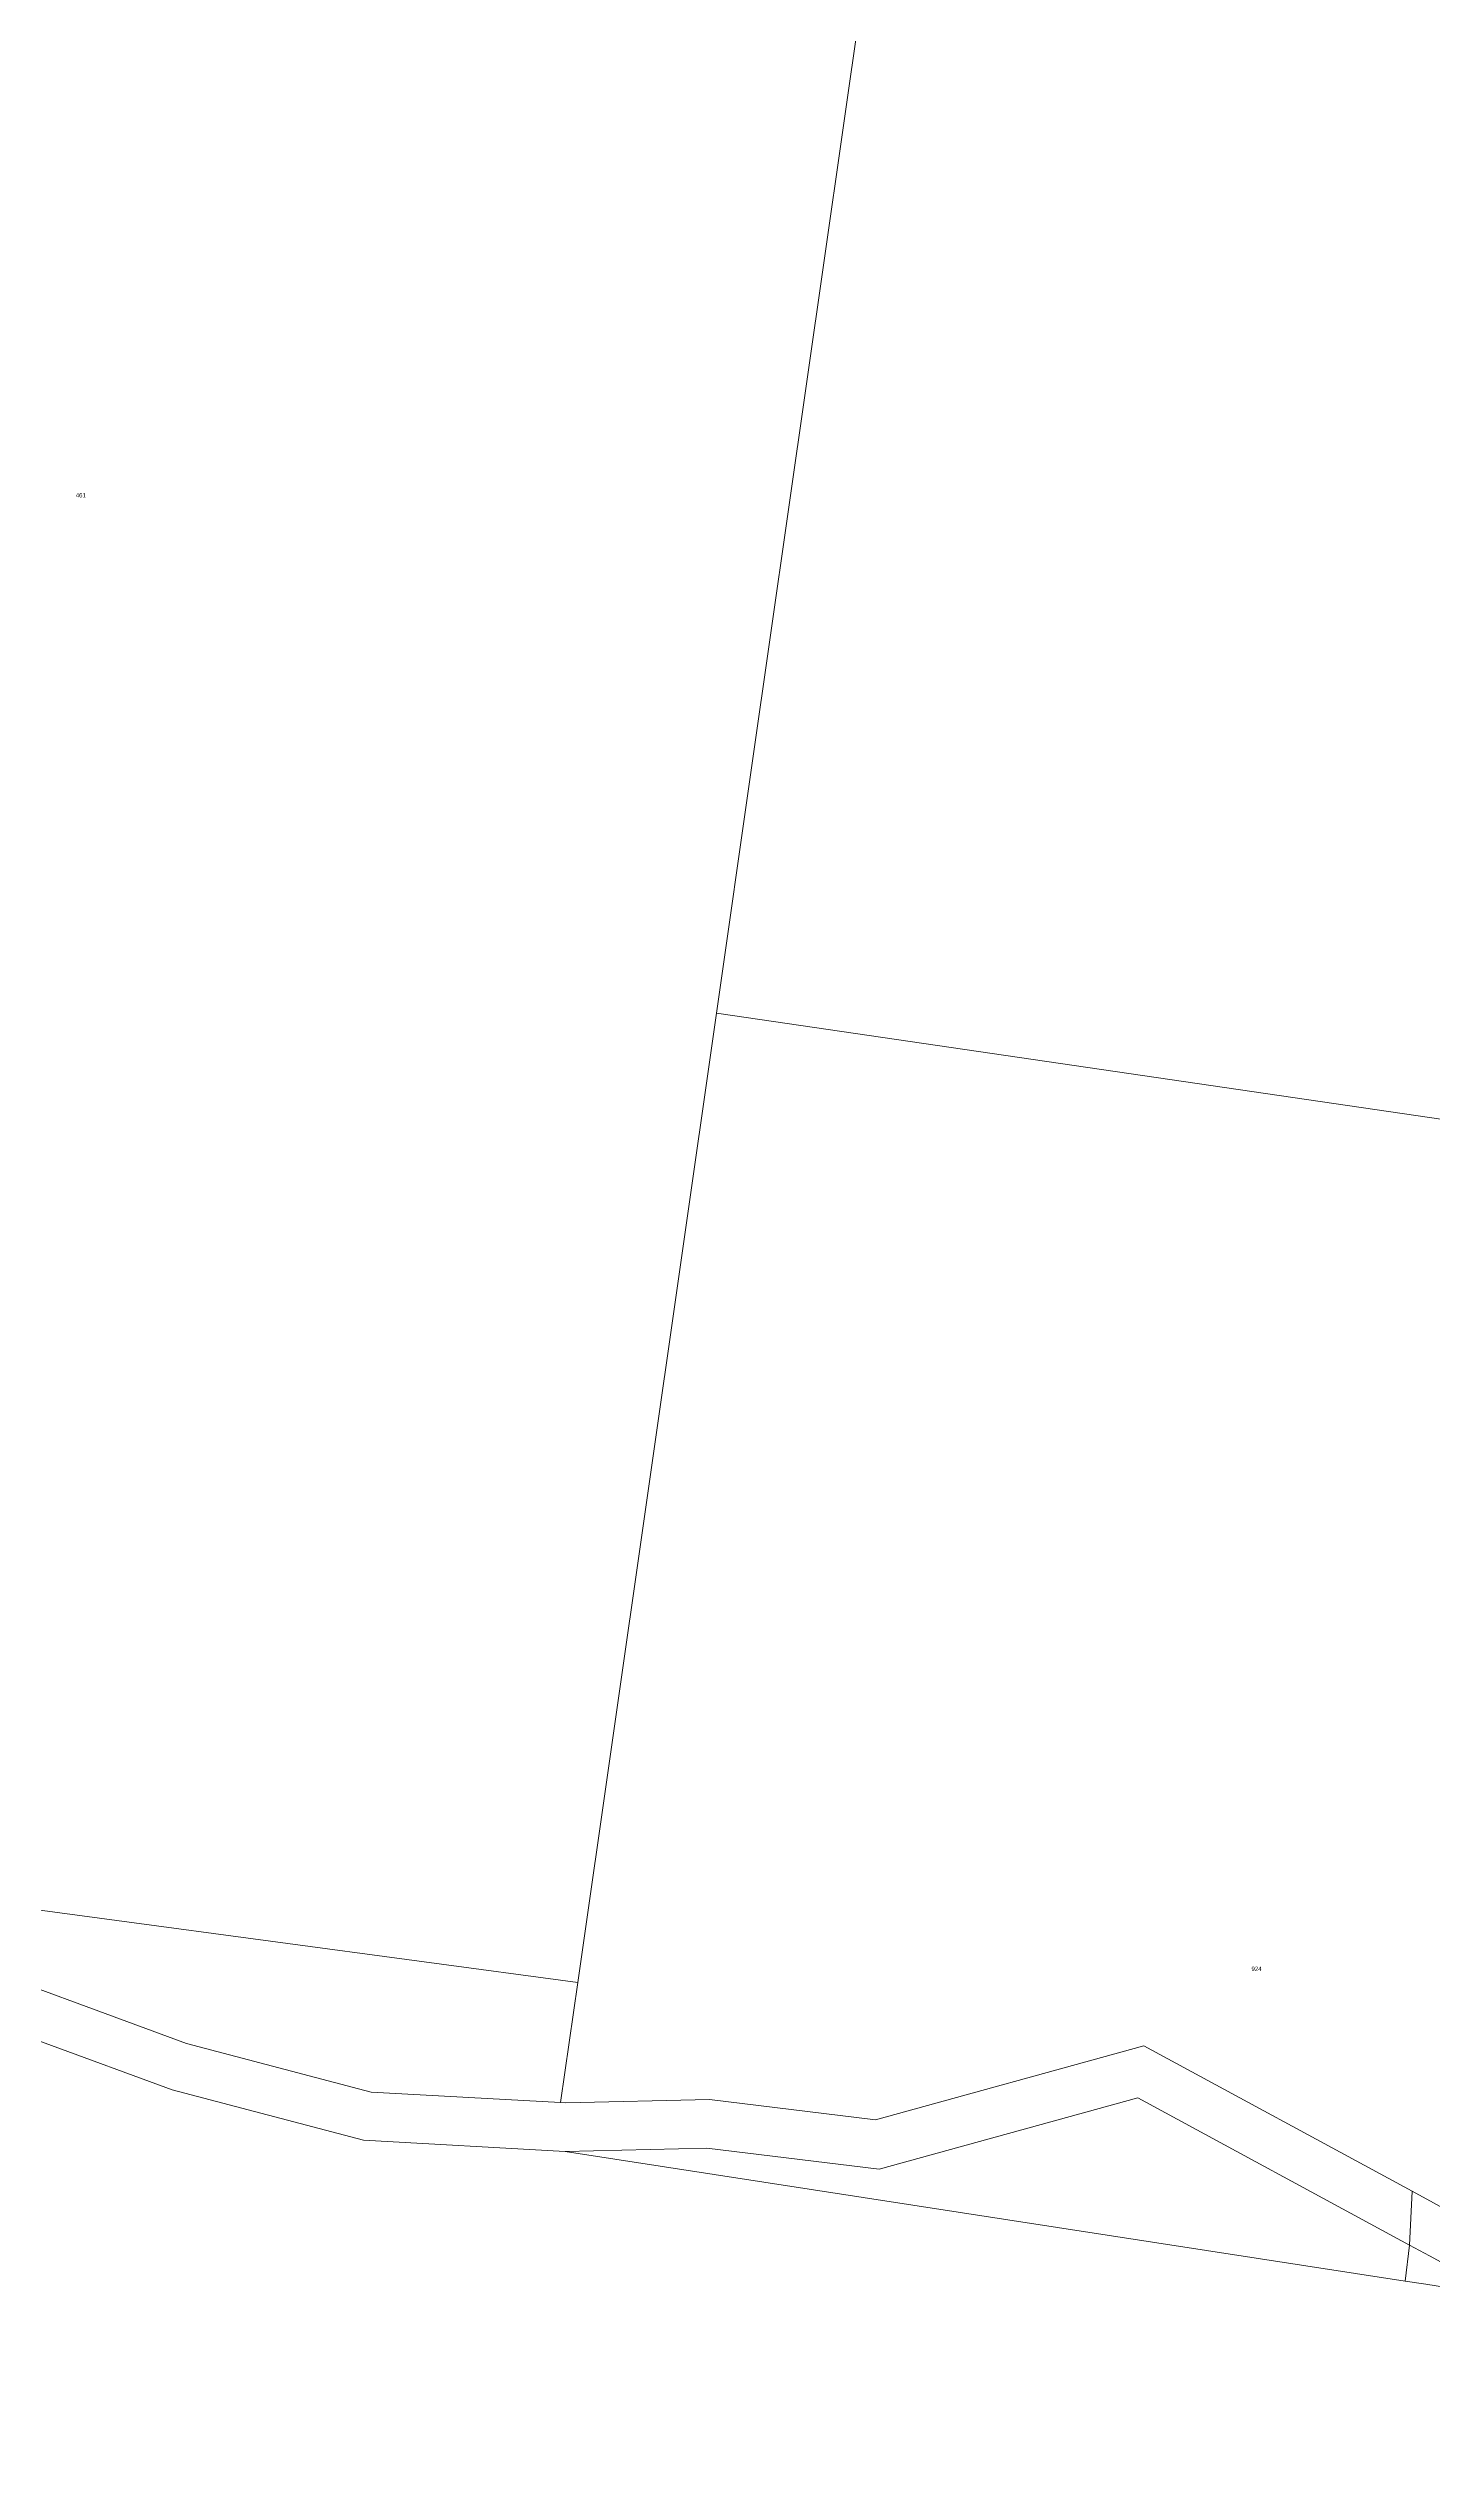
# Model space of a CAD drawing. Header units: metres. Extents: x 249687 to 257263, y 6187901 to 6192012.
# Drawn here: x 255203 to 255777, y 6189829 to 6190833 of the extents above; entities that cross this region are included whole.
import ezdxf

# ---------------------------------------------------------------- set-up
doc = ezdxf.new("R2010")
doc.units = ezdxf.units.M
doc.layers.add('Cadastre Land Parcels_SP_EXT', color=8, linetype='Continuous', lineweight=5)
doc.layers.add('Cadastre Roads_SP_EXT', color=8, linetype='Continuous', lineweight=5)
doc.styles.get("Standard").update_dxf_attribs({"font": 'arial.ttf'})

msp = doc.modelspace()

# ---------------------------------------------------------------- linework, layer by layer
at = {"layer": 'Cadastre Land Parcels_SP_EXT', "linetype": 'Continuous'}
for points in [[(255392.084, 6191202.496), (254878.372, 6191274.58), (254834.134, 6190948.501), (255036.297, 6190920.518), (254992.768, 6190602.342), (255167.738, 6190579.412), (255101.694, 6190074.71), (255104.188, 6190074.332), (255422.559, 6190031.525), (255480.01, 6190433.096), (255494.774, 6190536.608), (255539.8, 6190850.935), (255345.955, 6190877.704), (255392.084, 6191202.496)], [(256112.346, 6190340.557), (255480.01, 6190433.096), (255422.559, 6190031.525), (255415.403, 6189981.718), (255417.707, 6189981.556), (255477.106, 6189983.004), (255545.965, 6189974.599), (255657.041, 6190005.266), (255768.197, 6189945.001), (255785.937, 6189935.384), (255838.591, 6189965.959), (255897.245, 6190037.874), (256070.727, 6190039.644), (256112.346, 6190340.557)], [(255422.559, 6190031.525), (255104.188, 6190074.332), (255107.551, 6190072.422), (255157.799, 6190043.994), (255260.554, 6190006.178), (255336.989, 6189986.096), (255415.402, 6189981.718), (255422.559, 6190031.525)], [(255654.571, 6189983.666), (255547.422, 6189954.101), (255476.07, 6189962.885), (255417.407, 6189961.456), (255765.318, 6189907.8), (255767.106, 6189922.686), (255654.571, 6189983.666)]]:
    msp.add_lwpolyline(points, close=True, dxfattribs=at)
for points in [[(255793.907, 6191115.796), (255542.54, 6191181.357), (255392.084, 6191202.496), (255345.955, 6190877.704), (255539.8, 6190850.935), (255494.774, 6190536.608), (255480.01, 6190433.096), (256112.346, 6190340.557)], [(254231.412, 6189229.781), (254783.388, 6189157.64), (254954.825, 6189135.179), (255109.641, 6189114.942), (255270.271, 6189093.967), (255425.916, 6189073.637), (255584.051, 6189053.035), (255746.25, 6189031.761), (255917.863, 6189009.418), (255930.046, 6189007.831), (255986.181, 6189424.752), (255986.181, 6189424.752), (256045.41, 6189864.591), (255789.299, 6189904.099), (255785.09, 6189904.75), (255773.913, 6189906.474), (255765.317, 6189907.8), (255417.407, 6189961.456), (255333.833, 6189966.143), (255254.525, 6189987.038), (255149.264, 6190025.675), (255097.613, 6190054.955), (254645.368, 6190117.995), (254290.548, 6190167.438)]]:
    msp.add_lwpolyline(points, dxfattribs=at)
at = {"layer": 'Cadastre Roads_SP_EXT', "linetype": 'Continuous'}
msp.add_lwpolyline([(255149.264, 6190025.675), (255254.525, 6189987.038), (255333.833, 6189966.143), (255417.407, 6189961.456), (255476.07, 6189962.885), (255547.422, 6189954.101), (255654.571, 6189983.666), (255767.105, 6189922.686), (255767.65, 6189933.829), (255768.197, 6189945.001), (255657.041, 6190005.266), (255545.965, 6189974.599), (255477.106, 6189983.004), (255477.106, 6189983.004), (255417.707, 6189981.556), (255415.402, 6189981.718), (255336.989, 6189986.096), (255260.554, 6190006.178), (255157.799, 6190043.994)], dxfattribs=at)
msp.add_lwpolyline([(255786.266, 6189912.303), (255775.346, 6189918.22), (255767.106, 6189922.686), (255765.318, 6189907.8), (255773.913, 6189906.474), (255785.09, 6189904.75), (255786.266, 6189912.303)], close=True, dxfattribs=at)

# ---------------------------------------------------------------- texts
at = {"layer": 'Cadastre Land Parcels_SP_EXT'}
for s, p in [('461', (255214.644, 6190646.674)), ('924', (255701.651, 6190036.234))]:
    msp.add_text(s, height=1.8, dxfattribs=at).set_placement(p)

doc.saveas('drawing.dxf')
